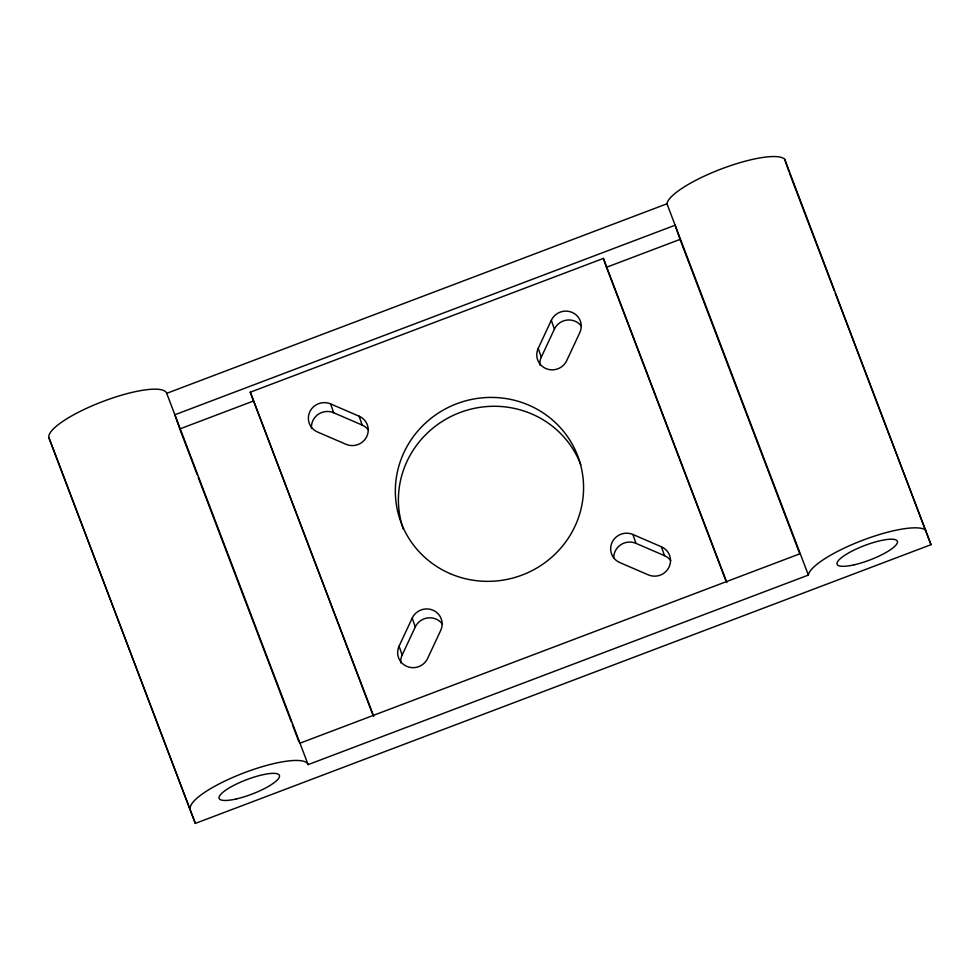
<?xml version="1.0" encoding="UTF-8"?>
<svg xmlns="http://www.w3.org/2000/svg" width="980" height="980" viewBox="0 0 980 980"><rect width="100%" height="100%" fill="white"/><g stroke="black" fill="none" stroke-linecap="round" stroke-linejoin="round"><path stroke-width="1.47" d="M399.08 646.188L412.2 618.098A15.729 15.276 -19.1 0 1 433.013 610.221A15.729 15.276 -19.1 0 1 440.706 630.41L427.586 658.499A15.729 15.276 -19.1 0 1 406.774 666.376A15.729 15.276 -19.1 0 1 399.08 646.188L402.155 655.044A15.729 15.276 -19.1 0 0 400.783 662.897M538.204 348.365L551.324 320.276A15.729 15.276 -19.1 0 1 572.124 312.4A15.729 15.276 -19.1 0 1 579.817 332.588L566.697 360.677A15.729 15.276 -19.1 0 1 545.897 368.554A15.729 15.276 -19.1 0 1 538.204 348.365L541.279 357.222A15.729 15.276 -19.1 0 0 539.907 365.075M402.155 655.044L415.275 626.967L412.2 618.098M541.279 357.222L554.386 329.145L551.324 320.276M166.71 393.335L666.964 203.791A63.382 15.117 -20.9 0 1 721.464 168.903A63.382 15.117 -20.9 0 1 784.674 159.201L931 544.672L195.326 823.408L49 437.938A62.941 15.006 -20.9 0 1 102.937 401.445A62.941 15.006 -20.9 0 1 166.71 393.335L308.124 764.62L808.378 575.076A63.382 15.117 -20.9 0 1 862.878 540.188A63.382 15.117 -20.9 0 1 926.088 530.486M373 715.229L250.28 392.208L603.398 258.414L726.866 582.573M197.188 474.639L179.781 428.946L253.342 401.065M726.131 581.434L606.473 267.283L680.034 239.402L675.122 225.216L174.869 414.761L179.781 428.946M299.966 743.195L800.219 553.663M330.615 403.907L359.121 416.218A15.729 15.276 -19.1 0 1 366.814 436.406A15.729 15.276 -19.1 0 1 346.001 444.295L317.496 431.984A15.729 15.276 -19.1 0 1 309.815 411.784A15.729 15.276 -19.1 0 1 330.615 403.907L333.69 412.764L362.184 425.075A15.729 15.276 -19.1 0 1 368.431 430.036M632.909 534.48L661.402 546.791A15.729 15.276 -19.1 0 1 669.095 566.991A15.729 15.276 -19.1 0 1 648.282 574.868L619.789 562.557A15.729 15.276 -19.1 0 1 612.096 542.369A15.729 15.276 -19.1 0 1 632.909 534.48L635.971 543.349L664.477 555.66A15.729 15.276 -19.1 0 1 670.724 560.621M789.586 173.387L834.188 290.484M835.279 293.339L931 544.672M666.964 203.791L808.378 575.076M680.034 239.402L799.692 553.565M250.28 392.208L373.735 716.368M198.266 477.493L291.281 721.684M292.358 724.539L298.888 741.676M49 437.938L195.326 823.408M784.674 159.201L789.096 171.966M603.398 258.414L606.473 267.283M661.402 546.791L664.477 555.66M359.121 416.218L362.184 425.075M554.386 329.145A15.729 15.276 -19.1 0 1 581.446 326.218M403.233 528.906A94.411 91.679 -19.1 0 1 461.323 412.041A94.411 91.679 -19.1 0 1 580.809 464.802M613.725 557.743A15.729 15.276 -19.1 0 1 635.971 543.349M311.505 428.493A15.729 15.276 -19.1 0 1 333.69 412.764M190.414 809.223A62.941 15.006 -20.9 0 1 244.351 772.73A62.941 15.006 -20.9 0 1 308.124 764.62M415.275 626.967A15.729 15.276 -19.1 0 1 442.323 624.04M450.102 573.619A94.411 91.679 -19.1 0 0 583.173 479.257A94.411 91.679 -19.1 0 0 435.083 415.287A94.411 91.679 -19.1 0 0 450.102 573.619M236.364 798.933A32.254 7.693 -20.9 0 0 279.423 775.486A32.254 7.693 -20.9 0 0 232.003 786.34A32.254 7.693 -20.9 0 0 236.364 798.933M854.327 564.786A32.254 7.693 -20.9 0 0 897.398 541.352A32.254 7.693 -20.9 0 0 849.966 552.193A32.254 7.693 -20.9 0 0 854.327 564.786"/></g></svg>
